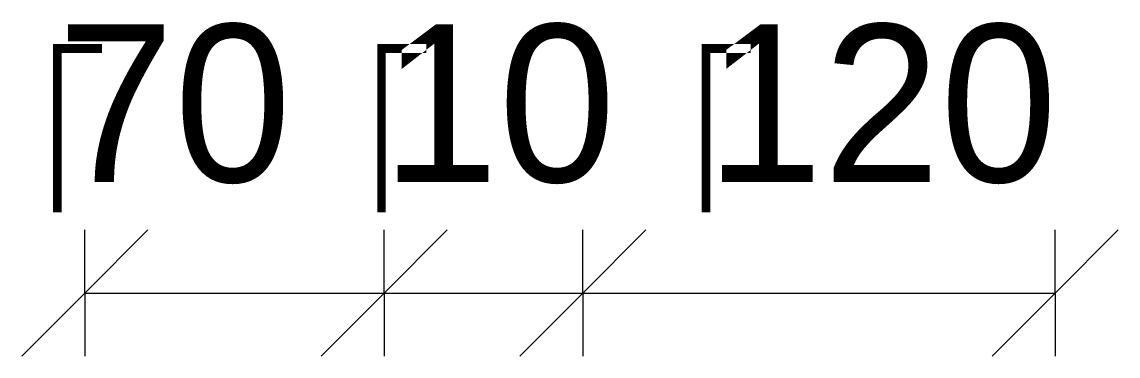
# Model space of a CAD drawing. Header units: millimetres. Extents: x -14573 to -64, y -12208 to 18539.
# Drawn here: x -2235 to -843, y 3812 to 4236 of the extents above; entities that cross this region are included whole.
import ezdxf

# ---------------------------------------------------------------- set-up
doc = ezdxf.new("R2010")
doc.units = ezdxf.units.MM
doc.layers.add('A-ANNO-DIMS', color=211, linetype='Continuous', lineweight=9)
doc.layers.add('A-ANNO-DIMS-80', color=211, linetype='Continuous', lineweight=9)
doc.styles.add('Nirmala UI Semilight_3', font='NirmalaS.ttf', dxfattribs={"height": 200})
doc.dimstyles.new('Arrow_Filled_-_2_5_NI_UI_3', dxfattribs={"dimscale": 304.8, "dimtxt": 209.472789, "dimasz": 0.524934, "dimexe": 0.262467, "dimexo": 0.0625, "dimgap": 0.262467, "dimtad": 1, "dimdec": 4, "dimzin": 0, "dimdsep": 46, "dimtxsty": 'Nirmala UI Semilight_3', "dimblk1": 'OBLIQUE', "dimblk2": 'OBLIQUE', "dimsah": 1, "dimcen": 0.09, "dimazin": 0, "dimtfac": 1, "dimtdec": 4, "dimtix": 1, "dimtmove": 2, "dimatfit": 3, "dimfxl": 0.262467, "dimfxlon": 1, "dimtvp": 1, "dimtolj": 1, "dimtzin": 0, "dimarcsym": 2})
doc.dimstyles.new('Arrow_Filled_-_2_5_NI_UI_4', dxfattribs={"dimscale": 304.8, "dimtxt": 209.472789, "dimasz": 0.524934, "dimexe": 0.262467, "dimexo": 0.0625, "dimgap": 0.262467, "dimtad": 1, "dimdec": 4, "dimzin": 0, "dimdsep": 46, "dimtxsty": 'Nirmala UI Semilight_3', "dimblk1": 'OBLIQUE', "dimblk2": 'OBLIQUE', "dimsah": 1, "dimcen": 0.09, "dimazin": 0, "dimtfac": 1, "dimtdec": 4, "dimtix": 1, "dimtmove": 0, "dimatfit": 3, "dimfxl": 0.262467, "dimfxlon": 1, "dimtvp": 1, "dimtolj": 1, "dimtzin": 0, "dimarcsym": 2})

# ---------------------------------------------------------------- blocks, each defined once
blk = doc.blocks.new('DIMBLOCK35-TOP NOTCH DETAIL')
at = {"layer": 'A-ANNO-DIMS-80'}
for p, q in [((-2155, 3891.8), (-2075, 3971.8)), ((-2155, 3891.8), (-2155, 3971.8)), ((-1775, 3891.8), (-1695, 3971.8)), ((-1775, 3891.8), (-1775, 3971.8)), ((-2155, 3891.8), (-2235, 3811.8)), ((-2155, 3891.8), (-1775, 3891.8)), ((-2155, 3891.8), (-2155, 3811.8)), ((-1775, 3891.8), (-1855, 3811.8)), ((-1775, 3891.8), (-1775, 3811.8))]:
    blk.add_line(p, q, dxfattribs=at)
at = {"layer": 'A-ANNO-DIMS-80', "color": 0, "insert": (-2190.2, 4232.7), "char_height": 200, "width": 356.485, "attachment_point": 1, "line_spacing_factor": 1.142579, "style": 'Nirmala UI Semilight_3'}
blk.add_mtext('\u202a70', dxfattribs=at)
blk = doc.blocks.new('_Oblique')
at = {"color": 0, "linetype": 'ByBlock', "lineweight": -2}
blk.add_line((-0.5, -0.5), (0.5, 0.5), dxfattribs=at)
blk = doc.blocks.new('DIMBLOCK36-TOP NOTCH DETAIL')
at = {"layer": 'A-ANNO-DIMS-80'}
for p, q in [((-1775, 3891.8), (-1695, 3971.8)), ((-1775, 3891.8), (-1775, 3971.8)), ((-1522.6, 3891.8), (-1442.6, 3971.8)), ((-1522.6, 3891.8), (-1522.6, 3971.8)), ((-1775, 3891.8), (-1855, 3811.8)), ((-1775, 3891.8), (-1522.6, 3891.8)), ((-1775, 3891.8), (-1775, 3811.8)), ((-1522.6, 3891.8), (-1602.6, 3811.8)), ((-1522.6, 3891.8), (-1522.6, 3811.8))]:
    blk.add_line(p, q, dxfattribs=at)
at = {"layer": 'A-ANNO-DIMS-80', "color": 0, "insert": (-1778.3, 4232.7), "char_height": 200, "width": 310.781, "attachment_point": 1, "line_spacing_factor": 1.142579, "style": 'Nirmala UI Semilight_3'}
blk.add_mtext('\u202a10', dxfattribs=at)
blk = doc.blocks.new('DIMBLOCK37-TOP NOTCH DETAIL')
at = {"layer": 'A-ANNO-DIMS-80'}
for p, q in [((-1522.6, 3891.8), (-1442.6, 3971.8)), ((-1522.6, 3891.8), (-1522.6, 3971.8)), ((-922.6, 3891.8), (-842.6, 3971.8)), ((-922.6, 3891.8), (-922.6, 3971.8)), ((-1522.6, 3891.8), (-1602.6, 3811.8)), ((-1522.6, 3891.8), (-922.6, 3891.8)), ((-1522.6, 3891.8), (-1522.6, 3811.8)), ((-922.6, 3891.8), (-1002.6, 3811.8)), ((-922.6, 3891.8), (-922.6, 3811.8))]:
    blk.add_line(p, q, dxfattribs=at)
at = {"layer": 'A-ANNO-DIMS-80', "color": 0, "insert": (-1366.1, 4232.7), "char_height": 200, "width": 493.594, "attachment_point": 1, "line_spacing_factor": 1.142579, "style": 'Nirmala UI Semilight_3'}
blk.add_mtext('\u202a120', dxfattribs=at)

msp = doc.modelspace()

# ---------------------------------------------------------------- dimensions: what is measured, and where the dimension line sits
at = {"layer": 'A-ANNO-DIMS'}
for base, p1, p2, text, override, picture, middle in [((-1775.00445, 3891.80151), (-2155.00445, 3811.80151), (-1775.00445, 3811.80151), '\u202a70', {"dimpost": '<>', "dimfxl": 380}, 'DIMBLOCK35-TOP NOTCH DETAIL', (-2011.94866, 4099.40571)), ((-922.63082, 3891.80151), (-1522.63082, 3811.80151), (-922.63082, 3811.80151), '\u202a120', {"dimpost": '<>', "dimfxl": 600}, 'DIMBLOCK37-TOP NOTCH DETAIL', (-1119.28236, 4099.40571))]:
    dim = msp.add_linear_dim(base=base, p1=p1, p2=p2, text=text, dimstyle='Arrow_Filled_-_2_5_NI_UI_3', override=override, dxfattribs=at)
    dim.commit()
    dim.dimension.update_dxf_attribs({"geometry": picture, "text_midpoint": middle, "dimtype": 160})
dim = msp.add_linear_dim(base=(-1522.63082, 3891.80151), p1=(-1775.00445, 3811.80151), p2=(-1522.63082, 3811.80151), text='\u202a10', dimstyle='Arrow_Filled_-_2_5_NI_UI_4', override={"dimpost": '<>', "dimfxl": 252.373632}, dxfattribs=at)
dim.commit()
dim.dimension.update_dxf_attribs({"geometry": 'DIMBLOCK36-TOP NOTCH DETAIL', "text_midpoint": (-1648.81764, 4092.79155)})

doc.saveas('drawing.dxf')
